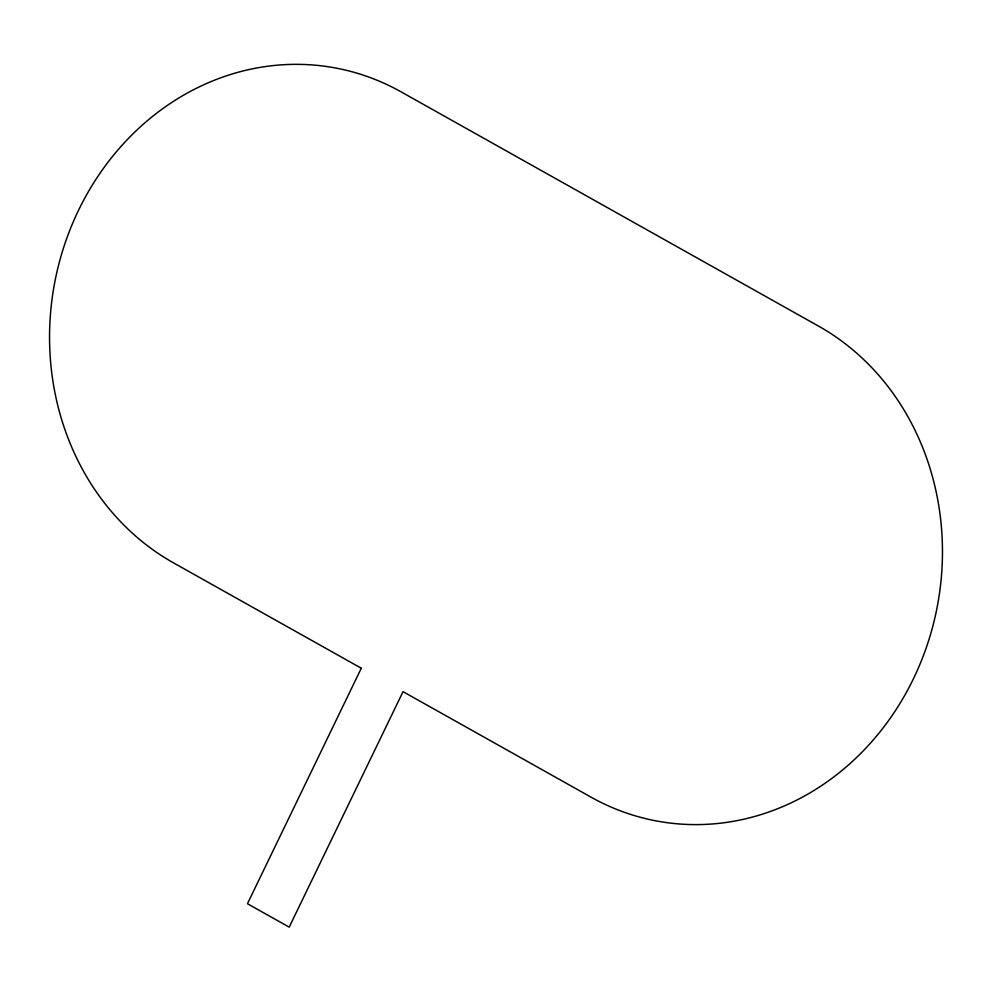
<?xml version="1.0" encoding="UTF-8"?>
<svg xmlns="http://www.w3.org/2000/svg" width="992" height="992" viewBox="0 0 992 992"><rect width="100%" height="100%" fill="white"/><g stroke="black" fill="none" stroke-linecap="round" stroke-linejoin="round"><path stroke-width="1.49" d="M361.299 668.236L247.454 903.712L289.205 927.136L403.037 691.66L590.885 797.072A263.81 236.852 -79.8 0 0 913.446 678.726A263.81 236.852 -79.8 0 0 818.561 326.12L401.115 91.872A263.81 236.852 -79.8 0 0 78.554 210.23A263.81 236.852 -79.8 0 0 173.439 562.824L361.299 668.236"/></g></svg>
